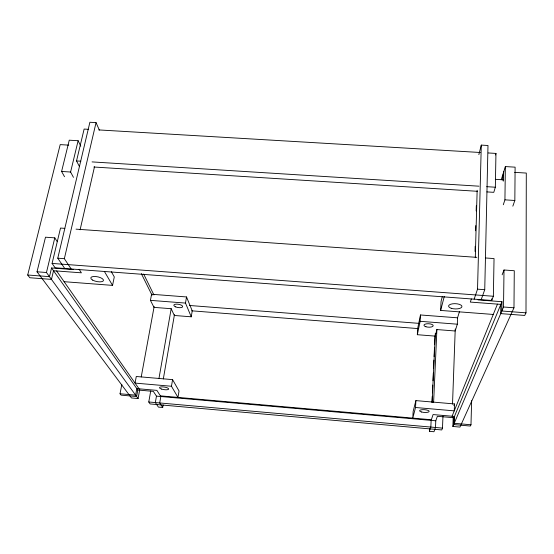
<?xml version="1.0" encoding="UTF-8"?>
<svg xmlns="http://www.w3.org/2000/svg" width="554" height="554" viewBox="0 0 554 554"><rect width="100%" height="100%" fill="white"/><g stroke="black" fill="none" stroke-linecap="round" stroke-linejoin="round"><path stroke-width="0.83" d="M471.35 298.952L470.318 302.082L500.851 304.375L500.719 313.619L524.714 315.448L525.995 312.837L526.3 173.07L514.618 172.356M453.207 417.231L452.874 426.462L459.965 427.092L513.98 307.789L514.278 270.726L504.008 269.992L502.139 274.819M512.831 206.164L514.839 200.479L515.109 167.163L505.366 166.574L501.259 179.731M502.651 179.925L502.72 175.057M478.019 299.908L501.959 301.701L501.827 311.002L525.995 312.837M503.233 181.172L503.766 171.698M452.874 426.462L503.524 306.999L504.008 269.992M503.302 204.751L504.929 199.842L505.366 166.574M64.825 228.359L60.518 228.054L52.083 263.427L55.123 267.783L491.73 300.469L491.765 298.772M491.73 300.469L493.358 296.258L494.043 258.566L485.422 257.963M486.869 191.899L493.78 192.335L495.338 187.217L495.955 153.416L488.185 152.959M481.177 299.679L484.743 289.694L487.991 145.494L481.288 145.1L478.857 154.635M474.148 299.153L477.534 289.16L481.288 145.1M475.048 251.461L475.187 246.288M475.623 230.762L475.761 225.589M476.17 210.929L476.315 205.756M475.29 257.721L477.153 190.278M501.959 301.701L453.92 417.751L453.678 424.572L470.36 426.047L470.983 424.773L471.641 400.701M452.521 404.143L455.243 329.034M454.495 403.942L454.252 410.867L415.528 407.502L412.785 418.111L413.146 411.456L415.895 400.611L454.495 403.942L453.878 405.507M457.32 324.194L457.542 317.816L420.472 314.963L417.661 328.557L417.328 334.706L435.181 336.119L436.905 329.561L455.173 330.994L457.32 324.194L420.14 321.306L417.328 334.706M150.73 390.951L148.763 401.982L150.134 403.942L441.773 429.946L442.487 428.11L442.971 416.102M453.92 417.751L437.355 416.296L435.783 420.791L435.492 427.487L433.976 431.739L429.392 431.324L429.516 428.741M493.268 314.45L440.652 310.434L441.039 301.549L442.314 296.522M431.975 402.287L432.252 396.255M432.404 392.807L432.764 385.051M432.958 380.743L433.318 372.987M433.512 368.68L433.914 360.065M434.066 356.617L434.468 348.002M434.62 344.553L435.022 335.939M432.141 402.481L435.305 333.411M433.609 402.516L436.912 329.325M415.528 407.502L415.895 400.611M420.14 321.306L420.472 314.963M191.248 316.812L192.224 310.863L186.525 296.951L151.574 294.257L150.439 300.358L154.005 307.373L171.179 308.716L174.309 315.468L191.248 316.812L185.493 303.08L186.525 296.951M171.463 386.263L172.585 379.629L136.277 376.498L135.051 383.098L171.463 386.263L177.972 397.405L179.032 390.986L172.585 379.629M73.363 269.59L51.557 267.956L137.808 390.009L153.326 391.373L156.457 396.138L155.335 402.571L158.389 407.093L162.71 407.474L163.146 404.919M163.326 378.929L174.462 314.617M158.963 378.458L171.193 308.654M57.138 241.475L54.784 237.86L45.497 237.195L37.021 271.792L131.478 397.959L138.084 398.548L139.753 389.455M137.808 390.009L136.609 396.519L121.104 395.147L120.038 393.769L121.818 384.476M141.228 376.928L154.171 306.459M64.105 281.688L112.545 285.386L114.29 276.917L111.333 271.702M80.108 229.799L94.512 166.712M71.161 268.988L64.354 258.676L96.043 122.621L89.887 122.261L57.775 258.192L64.742 268.503M79.174 166.082L76.528 160.937L84.125 129.061L88.446 129.317M51.557 267.956L49.486 276.661L27.7 275.006L60.192 144.615L68.717 145.134M138.084 398.548L46.46 272.506L54.784 237.86M73.453 177.356L70.6 172.031L78.114 140.723L69.257 140.19L61.598 171.449L64.52 176.726M440.652 310.434L444.266 296.466M495.518 154.954L495.955 153.416M457.452 318.121L459.495 311.528M429.392 431.324L430.832 427.079L431.144 420.375L433.069 414.565L454.46 416.442L454.218 423.291L470.983 424.773M452.078 416.234L497.45 304.118M98.806 129.927L480.415 152.502M495.318 179.33L503.655 179.849M76.528 160.937L80.842 161.207M92.068 161.907L478.933 186.186M486.703 186.677L495.338 187.217M93.855 167.017L477.368 191.296M61.598 171.449L70.6 172.031M504.929 199.842L514.839 200.479M76.03 229.148L476.807 257.354M57.775 258.192L64.354 258.676M477.534 289.16L484.743 289.694M52.083 263.427L493.358 296.258M37.021 271.792L46.46 272.506M503.524 306.999L513.98 307.789M150.439 300.358L185.493 303.08M189.558 305.483L419.032 323.363M191.705 310.822L418.242 328.605M160.397 395.854L431.351 419.745M156.457 396.138L435.783 420.791M120.038 393.769L135.619 395.147L136.824 388.617L156.879 390.376L160.833 396.526L159.718 402.959L162.71 407.474M148.763 401.982L442.487 428.11M27.7 275.006L29.819 277.741L51.467 279.389L53.516 270.733L81.39 272.824L79.111 269.286M56.605 270.961L139.047 388.811M104.422 271.481L112.545 285.386M141.305 273.586L152.038 295.192M78.114 140.723L80.78 146.152M143.645 274.022L153.936 294.943M96.043 122.621L99.36 130.1M92.608 280.082A6.482 2.417 11.8 0 0 103.279 280.913A6.482 2.417 11.8 0 0 95.544 276.494A6.482 2.417 11.8 0 0 92.608 280.082M161.498 389.053A4.654 1.309 8.8 0 0 168.679 389.088A4.654 1.309 8.8 0 0 162.1 386.858A4.654 1.309 8.8 0 0 161.498 389.053M451.247 308.287A6.696 2.631 2.1 0 0 461.911 306.826A6.696 2.631 2.1 0 0 452.646 303.8A6.696 2.631 2.1 0 0 451.247 308.287M421.629 412.01A4.806 1.378 4 0 0 429.163 411.484A4.806 1.378 4 0 0 422.356 409.676A4.806 1.378 4 0 0 421.629 412.01M425.936 326.756A4.619 1.724 3 0 0 433.186 325.828A4.619 1.724 3 0 0 426.67 323.806A4.619 1.724 3 0 0 425.936 326.756M175.715 306.909A4.474 1.641 9.5 0 0 182.661 306.708A4.474 1.641 9.5 0 0 176.407 304.139A4.474 1.641 9.5 0 0 175.715 306.909"/></g></svg>
